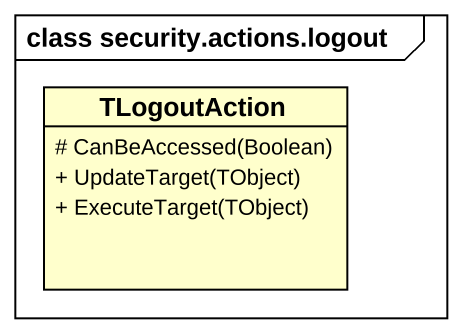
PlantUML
@startuml
mainframe class security.actions.logout
hide circle
hide empty members
skinparam classAttributeIconSize 0
class TLogoutAction {
  # CanBeAccessed(Boolean)
  + UpdateTarget(TObject)
  + ExecuteTarget(TObject)
}
@enduml
